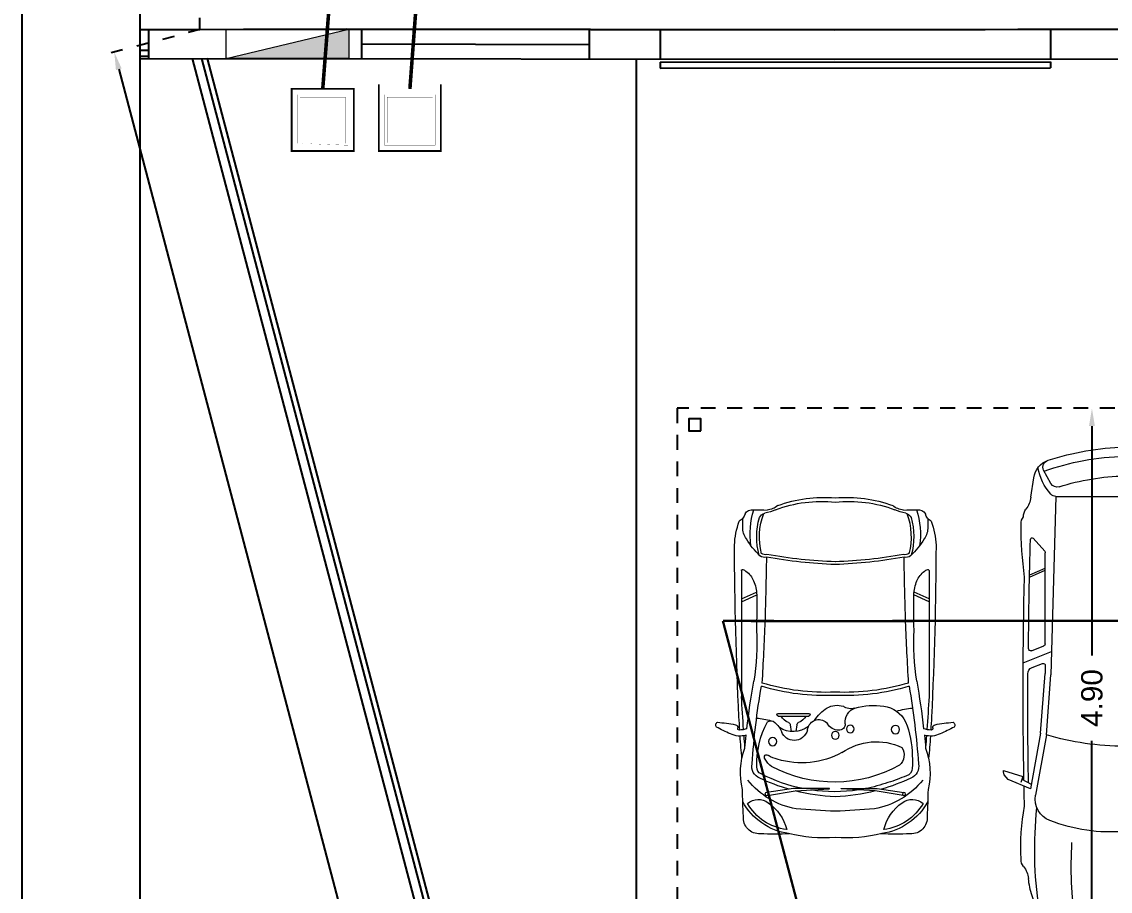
# Model space of a CAD drawing. Header units: millimetres. Extents: x 441061 to 442903, y 4515148 to 4515613.
# Drawn here: x 442479.6 to 442488.8, y 4515541.93 to 4515549.28 of the extents above; entities that cross this region are included whole.
import ezdxf

# ---------------------------------------------------------------- set-up
doc = ezdxf.new("R2010")
doc.units = ezdxf.units.MM
for name, pattern in [('CONTINUA', [0]), ('PUNTOS2', [0.125, 0, -0.125]), ('RAYITAS', [0.375, 0.25, -0.125])]:
    doc.linetypes.add(name, pattern=pattern)
for name, color, linetype in [('01_alzado', 5, 'CONTINUA'), ('01_cotas', 254, 'Continuous'), ('01_implantación', 5, 'Continuous'), ('01_parcela', 7, 'Continuous'), ('01_proyección', 4, 'RAYITAS'), ('01_retranqueo', 250, 'Continuous'), ('01_urb interior', 4, 'Continuous')]:
    doc.layers.add(name, color=color, linetype=linetype)
doc.layers.add('01_cartela', color=6, linetype='Continuous', plot=False)
doc.layers.add('01_muebles_B', color=254, linetype='Continuous', lineweight=5)
doc.layers.add('INGIN SANEAMIENTO ENTERRADO FECALES', color=10, linetype='Continuous', lineweight=25)
doc.styles.add('Estilo1', font='swissel.ttf')
doc.styles.add('ROMANS', font='romans')
doc.dimstyles.new('DECIMAL-50', dxfattribs={"dimtxt": 0.08, "dimasz": 0.15, "dimexe": 0.09, "dimexo": 0, "dimgap": 0.09, "dimtad": 0, "dimzin": 0, "dimdsep": 46, "dimtxsty": 'ROMANS', "dimcen": 0.09, "dimclrt": 6, "dimadec": 0, "dimazin": 0, "dimtfac": 1.38, "dimtix": 1, "dimtofl": 0, "dimtmove": 2, "dimatfit": 3, "dimldrblk": 'OBLIQUE', "dimfxl": 1, "dimtolj": 1, "dimtzin": 0, "dimarcsym": 0})

# ---------------------------------------------------------------- blocks, each defined once
blk = doc.blocks.new('ARQUETA FECALES 1')
at = {"layer": 'INGIN SANEAMIENTO ENTERRADO FECALES'}
for points, const_width in [([(13.52497459296798, 21.28997528222458), (13.52497459296798, 21.82437796702252), (14.05937727776593, 21.82437796702252), (14.05937727776593, 21.28997528222458)], 0.015), ([(13.57436896004929, 21.33936964930589), (13.57436896004929, 21.77498359994122), (14.00998291068462, 21.77498359994122), (14.00998291068462, 21.33936964930589)], 0.0015), ([(13.59679870053582, 21.36179938979242), (13.59679870053582, 21.75255385945469), (13.98755317019809, 21.75255385945469), (13.98755317019809, 21.36179938979242)], 0.0015)]:
    blk.add_lwpolyline(points, close=True, dxfattribs=dict(at, const_width=const_width))
blk = doc.blocks.new('A$C0D711DC8')
at = {"layer": '01_muebles_B', "color": 254}
for p, q in [((10.73309862568885, 9.893555045231096), (9.763504377855043, 9.893555045231096)), ((10.4927282857002, 9.893555045231096), (10.5446303991971, 9.776245223200931)), ((10.51545440083601, 9.893555045231096), (10.56658868928162, 9.777980671222167)), ((9.004129869511871, 9.69349448134244), (9.03830517571032, 9.480058857226368)), ((9.055682839950805, 9.494711669404523), (9.025901987557063, 9.698729433210474)), ((9.03830517571032, 9.480058857226368), (9.05395899685891, 9.218053967399555)), ((9.055682839950805, 9.218053967399555), (9.055682839950805, 9.494711669404523)), ((9.05395899685891, 9.218053967399555), (9.055682839950805, 9.218053967399555)), ((9.03830517571032, 8.865345324410782), (9.05395899685891, 9.127350214237822)), ((9.05395899685891, 9.127350214237822), (9.055682839950805, 9.127350214237822)), ((9.055682839950805, 9.127350214237822), (9.055682839950805, 8.850692512232627)), ((9.613579333402868, 8.734324191719452), (9.613579333402868, 8.97010206943446)), ((9.634362180549488, 8.734324191719452), (9.634362180549488, 8.97010206943446)), ((9.54580544328337, 8.877561119955317), (9.495042836012999, 8.870944830936196)), ((9.004129869511871, 8.65190970029471), (9.03830517571032, 8.865345324410782)), ((9.055682839950805, 8.850692512232627), (9.025901987557063, 8.646674748426676)), ((9.54580544328337, 8.826865141198368), (9.494371927239172, 8.83356887502373)), ((10.4927282857002, 8.451849136406054), (10.5446303991971, 8.569158958436219)), ((10.51545440083601, 8.451849136406054), (10.56658868928162, 8.567423510414983)), ((10.73309862568885, 8.451849136406054), (9.763504377855043, 8.451849136406054))]:
    blk.add_line(p, q, dxfattribs=at)
for centre, radius in [((9.01392994564003, 9.700628550428291), 0.01212173394667422), ((9.510070513989831, 9.634842603541529), 0.0318726398448675), ((9.514492651467208, 9.287958038119996), 0.02973750345931176), ((9.465848304119845, 9.173066335714566), 0.02973750345931176), ((9.417203956774301, 8.69140494403564), 0.0318726398448675), ((9.01392994564003, 8.644775631208859), 0.01212173394667422)]:
    blk.add_circle(centre, radius, dxfattribs=at)
for centre, radius, start, end in [((10.16681233091322, 9.713908704689175), 0.7381561085804637, 149.7434196163803, 158.9846318099837), ((9.544450027678522, 10.06856845127095), 0.02303859511453824, 23.33596329303738, 131.4157267178385), ((8.510340262092996, 10.1467294958918), 1.057519470230978, 348.7130977677238, 356.2570649167097), ((9.619360404097733, 9.904423075705608), 0.1598685687230837, 152.3451970024505, 197.164885298519), ((8.829484397766919, 9.758015398096859), 0.1205515068432954, 83.49286673831337, 184.3810431815846), ((9.185069685845065, 9.461709113691995), 0.4797170003545881, 118.4979022599585, 171.6973534553838), ((9.122248293789653, 5.314840317437984), 4.571477923264049, 90.90163944070095, 93.50025258243083), ((9.177826776627171, 9.35224767870477), 0.5485318077969835, 69.89782606739124, 103.4422918181088), ((9.940188546420814, 2.873534318196107), 7.046701871688977, 93.91150835154146, 95.32116259942829), ((10.97455103347011, -10.42381111711029), 20.35342727347753, 94.26031391792117, 94.50930912447727), ((9.518447512487455, 9.909271183144938), 0.0130882046080333, 69.9500451053228, 178.3297482526802), ((9.77733937588846, 9.927342351933476), 0.2725491835767301, 183.7213729667322, 196.1024587833393), ((9.940188546420814, 2.873534318196107), 7.046701871688977, 92.7044326459009, 93.53611837367394), ((10.97455103347011, -10.42381111711029), 20.35342727347753, 93.4111636107012, 94.1277134989207), ((9.524760019130099, 9.944668964113589), 0.02317479787014236, 265.482351777467, 347.7447146733614), ((10.99505446101421, -17.8733296683497), 27.82033157550277, 90.14029408011129, 92.8584347756666), ((10.69059834539394, 9.893981705369697), 0.05012585078822258, 315.1740455643795, 347.3095534883586), ((10.73155556447045, 9.885393922251069), 0.008305718886154868, 343.0311305195978, 79.2932146744988), ((10.90623668395483, 9.363702994979121), 0.5835826472169042, 69.53203322467628, 87.96753967979632), ((11.05902049947281, 9.742392102693884), 0.141187190356207, 86.84566766440089, 126.6959601760364), ((11.10126191055997, 8.861805831616266), 1.022141025291942, 88.28877896247948, 91.93271061536431), ((11.18547986626754, 9.94831751800325), 0.08417603551056993, 206.7402492912703, 257.6517353094027), ((9.14229030870547, 9.496847419567757), 0.4034249021199607, 119.7278510369946, 173.0139019143485), ((9.502534905686389, 9.367154704244513), 0.6113047456521912, 128.6532481075655, 169.9616689652728), ((8.847121961927314, 9.764008719251251), 0.1263505699580208, 322.6543779433064, 41.16583300047938), ((9.225781069536879, 9.717625143573969), 0.09641953953758775, 77.72537494052025, 158.930211623333), ((8.81872922771936, 3.700911219657883), 6.125867792580855, 80.38184183019031, 85.9978297145498), ((8.75111821049677, 3.271461440272333), 6.624533268560456, 83.79957422622186, 84.67112342988321), ((8.75111821049677, 3.271461440272333), 6.624533268560456, 80.1778025244284, 83.37422864361112), ((10.17452230930894, 11.66025464012455), 1.884332063895291, 261.044870386601, 273.0527598899245), ((10.52902653660522, 10.10951760318699), 0.3336579874215468, 272.7891929881574, 291.8341923010378), ((10.57304693464494, 9.973898189431566), 0.1916346866850677, 294.6988567708309, 323.028316422633), ((11.29012241347982, 9.332420561650451), 0.610931318777838, 121.0895473044002, 136.7387869880916), ((11.01027864571142, 9.20031589815153), 0.6266336036032961, 72.4584777566684, 97.99130114632564), ((11.13542497272783, 9.810236550255468), 0.06439649239285153, 351.2386002173568, 60.14852991960411), ((10.24076292619566, 9.772016572629354), 0.9587281726722744, 355.5053531726886, 1.698160778055166), ((10.94178849269656, 9.629112362359365), 2.235709720944062, 176.931062498159, 182.7066385143859), ((10.50919350649519, 9.105964145519238), 1.517868012384427, 154.7980175395937, 163.8884336847766), ((9.975000729012663, 9.339960012896654), 0.9032345815242883, 155.1761210357464, 164.7349555621862), ((9.210841173500285, 9.706751713758422), 0.0569869622302166, 88.73967271588464, 167.4182409903338), ((9.265369481579455, 9.038325033635601), 0.7273535339702465, 86.56340334686817, 94.20038018524345), ((9.305984909432937, 9.063691116443806), 0.7006858412510574, 67.87568352911659, 89.7559103821469), ((9.472926618396286, 9.516460099793449), 0.2189575501160004, 7.734968419381124, 63.71896441076557), ((9.164917356130445, 9.803477926389633), 0.5111718549414178, 341.8582089363831, 355.8710442708374), ((11.47106191667217, 9.25277423480793), 1.700317577974089, 163.324971946299, 182.6991977184121), ((11.49623064721118, 9.248255137066963), 1.700317577974089, 163.3249719460207, 182.5467574518569), ((12.24636063521712, 53.15941328801159), 43.48838034844107, 266.8641832480777, 267.4857974415562), ((10.45884430352044, 15.40945926154495), 5.633867202553279, 268.1287041275309, 270.8789005418172), ((12.02139674684395, 70.95875066420331), 61.26896735385321, 268.4261827960523, 268.8905661590122), ((10.89416591642976, 9.715226991215559), 0.0606888314116422, 143.7564338116684, 193.2967269133705), ((10.99123542086409, 9.2502478687843), 0.52586492083258, 73.70014490459084, 105.4809697566453), ((10.90311257342682, 9.711270130077992), 0.0495054168541379, 146.1855218188848, 196.1004631831574), ((10.99123542086409, 9.2502478687843), 0.5050820736837438, 69.19253865929507, 104.8598099305487), ((11.11347786141187, 9.698381156918458), 0.06201266807094487, 14.89978316687412, 65.87226543913667), ((11.47252335278927, 9.762156797396301), 0.3029178904594372, 189.0849508006308, 205.7225165241912), ((8.652597282108673, 9.896040172594667), 0.3613243625567343, 284.3027024547908, 324.7224571200269), ((10.14404874276397, 9.165397414574954), 1.03774909379174, 151.1210224514695, 207.6482924607964), ((9.31427527653932, 9.594655477331798), 0.1067867091523755, 57.38414499760867, 137.6523769480233), ((8.957721994288931, 9.487409344890466), 0.4586649961236104, 324.9496302269076, 25.46299132160821), ((14.41652539099005, 9.048288633907987), 3.640462713914659, 169.667085699249, 178.0415252475058), ((14.41652539099005, 9.048288633907987), 3.619679866765823, 169.667085699894, 178.0415252473796), ((11.35155479316882, 9.713193061352285), 0.1558676090075135, 186.0057555667919, 219.1391744690774), ((10.25614085292864, 9.277735275242094), 1.007339280136346, 354.0150093104543, 20.51053710323966), ((10.24967031323604, 9.165749249982127), 1.217850051381485, 160.2256760823103, 168.6391429666274), ((9.184966657654059, 9.470243215945175), 0.51056633963312, 343.3936030716194, 8.524968959663632), ((10.28717974027813, 9.261857280277127), 1.007339280136346, 354.9223575592555, 20.51053710323966), ((9.807534294391644, 9.260613999274028), 1.129975563751873, 166.1566465372391, 184.4621111227285), ((17.64883856731421, 8.764253780185754), 8.776970323687571, 175.3636379960101, 177.3326992626577), ((10.50919350649519, 9.105964145519238), 1.517868012384427, 165.7170134264306, 177.479994523379), ((10.24967031323604, 9.165749249982127), 1.217850051381485, 171.2453208225195, 188.5682495670849), ((9.566372619635786, 9.362489928292916), 0.1144175002502269, 263.903508140827, 340.515481072473), ((9.770556835071602, 9.294642156584814), 0.101056169860993, 164.9008004525875, 216.3287738185079), ((9.904129927811937, 8.9138081633821), 0.649747537879747, 151.4840622144766, 196.6745776574726), ((9.551584519729204, 9.201785967908108), 0.04700755416939823, 86.78466209673805, 183.172359365037), ((9.538234038034261, 9.187540290510697), 0.1581283067945982, 330.3362970860705, 17.3800942999727), ((9.807534294391644, 9.08479018236335), 1.129975563751873, 175.5378888772715, 193.843353462761), ((17.64883856731421, 9.581150401451168), 8.776970323687571, 182.6673007373423, 184.6363620039883), ((10.50919350649519, 9.239440036117685), 1.517868012384427, 182.520005476621, 194.2829865735694), ((9.600031944589773, 9.196844452221967), 0.095411642871949, 178.594607480574, 241.3055346297699), ((11.47106191667217, 9.09262994682922), 1.700317577974089, 177.3008022815879, 196.675028053701), ((11.49623064721118, 9.097149044570187), 1.700317577974089, 177.4532425481431, 196.6750280539793), ((14.41652539099005, 9.297115547729163), 3.640462713914659, 181.9584747524925, 190.3329166039235), ((14.41652539099005, 9.297115547729163), 3.619679866765823, 181.9584747526204, 190.3329143001061), ((10.25614085292864, 9.067668906395056), 1.007339280136346, 339.4894628967588, 5.984990689545695), ((10.28717974027813, 9.083546901360023), 1.007339280136346, 339.4894628967588, 5.077642440744521), ((9.498233321657153, 9.044061681731819), 0.08892602850863543, 349.0142051057908, 50.9794099410578), ((9.423675968986117, 9.264935100823323), 0.2961645113174199, 301.9645335050488, 328.2936787253214), ((9.527979103409507, 8.859194559362322), 0.1010784328607946, 101.4544816049095, 181.9235518207756), ((9.686310136213706, 8.848817530400993), 0.1925429758648469, 142.3154563553103, 213.2169187407837), ((9.491567733700776, 9.054860570994379), 0.0979726984777778, 279.5996932499479, 343.5491644431571), ((9.623970756976178, 8.97010206943446), 0.01039142357440865, 0, 180), ((9.502534905686389, 8.97824947739241), 0.6113047456521912, 190.0383310347272, 231.3467518924345), ((10.24967031323604, 9.165749249982127), 1.217850051381485, 191.3608570333726, 207.484494453445), ((9.543401803091456, 8.90151384764772), 0.02407302743890659, 275.7304094569693, 333.0282701254976), ((9.665225457947145, 8.855059372590176), 0.1064742274423403, 119.0162409323333, 160.5032502464991), ((10.94178849269656, 8.716291819277785), 2.235709720944062, 177.2933614856141, 183.068937501841), ((9.185069685845065, 8.883695067945155), 0.4797170003545881, 188.3026465446162, 241.5020977400416), ((9.14229030870547, 8.848556762069393), 0.4034249021199607, 186.9860980856677, 240.2721489630054), ((8.652597282108673, 8.44936400904271), 0.3613243625567343, 35.2775428799731, 75.6972975450745), ((10.50919350649519, 9.239440036117685), 1.517868012384427, 196.1115663152234, 205.2019824604063), ((9.525474208031937, 8.85350992118697), 0.09854323454525511, 178.6673409419967, 249.1292776187058), ((9.543401803091456, 8.802912413505965), 0.02407302743890659, 26.97172987450385, 84.26959054303079), ((9.665225457947145, 8.849366888563736), 0.1064742274423403, 199.4967497535009, 240.9837590676667), ((9.506886580150876, 8.784507841194454), 0.2323176422444695, 194.2371659203171, 212.2618177447538), ((9.426135331171736, 8.595032668564272), 0.1783665010486341, 39.09298869142385, 68.89295151736333), ((9.53160226106911, 8.676695201128723), 0.04512465364178751, 325.1129743705066, 43.06431423769221), ((9.623970756976178, 8.734324191719452), 0.01039142357440865, 180, 0), ((11.47252335278927, 8.583247384240849), 0.3029178904594372, 154.2774834758103, 170.9150491993692), ((11.35155479316882, 8.632211120284865), 0.1558676090075135, 140.8608255309226, 173.9942444332097), ((8.847121961927314, 8.581395462385899), 0.1263505699580208, 318.8341669995206, 37.34562205670787), ((9.250342150269262, 9.243279851082661), 0.6724803525264416, 267.6900511563593, 298.247760823665), ((9.346137461142916, 8.770204623963764), 0.1489386496726239, 215.4424236636815, 244.8998275800685), ((9.298993957368566, 8.649187899075287), 0.02119425499822369, 220.8304198079477, 310.378920449532), ((9.285104637443055, 8.644563027025015), 0.02992613136469557, 337.3586306526169, 32.17579368877569), ((9.161449270915455, 8.54551384876595), 0.4363750310309004, 2.992380066188274, 17.93808273028101), ((12.24636063521712, -34.81400910637444), 43.48838034844107, 92.51420255844383, 93.13581675192228), ((12.02139674684395, -52.61334648256616), 61.26896735385321, 91.1094338189931, 91.57381720394767), ((10.89416591642976, 8.630177190421591), 0.0606888314116422, 166.7032730866295, 216.2435661883316), ((10.90311257342682, 8.634134051559158), 0.0495054168541379, 163.8995368168426, 213.8144781811152), ((10.99123542086409, 9.095156312852623), 0.5050820736837438, 255.1401900694513, 290.8074613407049), ((11.11347786141187, 8.647023024718465), 0.06201266807094487, 294.1277345608633, 345.1002168331259), ((10.24076292619566, 8.573387609007796), 0.9587281726722744, 358.3018392219449, 4.494646827311449), ((8.829484397766919, 8.587388783540291), 0.1205515068432954, 175.6189568184154, 276.5071332616866), ((9.225781069536879, 8.627779038062954), 0.09641953953758775, 201.069788376667, 282.2746250594798), ((9.215326414850551, 8.619333379330328), 0.04863518182959074, 198.748849186673, 279.3615883018578), ((8.81872922771936, 14.64449296197927), 6.125867792580855, 274.0021702854502, 279.6181581698096), ((8.75111821049677, 15.07394274136482), 6.624533268560456, 276.6257713563889, 279.8221974755716), ((10.17452230930894, 6.685149541512601), 1.884332063895291, 86.94724011007555, 98.95512961339898), ((10.45884430352044, 2.935944920092425), 5.633867202553279, 89.12109945818275, 91.87129587246909), ((10.52902653660522, 8.235886578449936), 0.3336579874215468, 68.16580769896221, 87.2108070118426), ((10.57304693464494, 8.371505992205584), 0.1916346866850677, 36.97168357736699, 65.3011432291691), ((11.29012241347982, 9.012983619986699), 0.610931318777838, 223.2612130119084, 238.9104526955998), ((10.99123542086409, 9.095156312852623), 0.52586492083258, 254.5190302433547, 286.2998550954092), ((11.01027864571142, 9.14508828348562), 0.6266336036032961, 262.0086988536743, 287.5415222433316), ((11.13542497272783, 8.535167631381682), 0.06439649239285153, 299.8514700803959, 8.76139978264321), ((9.122248293789653, 13.03056386419917), 4.571477923264049, 266.4997474175692, 269.0983605592991), ((9.177826776627171, 8.993156502932152), 0.5485318077969835, 256.5577081818912, 290.1021739326088), ((9.940188546420814, 15.47186986344104), 7.046701871688977, 264.6788374005717, 266.0884916484586), ((8.75111821049677, 15.07394274136482), 6.624533268560456, 275.3288765701167, 276.2004257737781), ((10.97455103347011, 28.76921529874744), 20.35342727347753, 265.4906908755227, 265.7396860820788), ((9.619360404097733, 8.440981105931769), 0.1598685687230837, 162.835114701481, 207.6548029975495), ((9.77733937588846, 8.418061829703674), 0.2725491835767301, 163.8975412166607, 176.2786270332678), ((10.97455103347011, 28.76921529874744), 20.35342727347753, 265.8722865010793, 266.5888363892988), ((10.69059834539394, 8.451422476267453), 0.05012585078822258, 12.69044651164139, 44.82595443561237), ((10.73155556447045, 8.460010259386081), 0.008305718886154868, 280.7067853255012, 16.96886948040228), ((11.05902049947281, 8.603012078943266), 0.141187190356207, 233.3040398239636, 273.1543323355991), ((11.10126191055997, 9.483598350020884), 1.022141025291942, 268.0672893846357, 271.7112210375205), ((11.18547986626754, 8.3970866636339), 0.08417603551056993, 102.3482646905973, 153.2597507087297), ((10.16681233091322, 8.631495476947975), 0.7381561085804637, 201.0153681900163, 210.2565803836197), ((9.518447512487455, 8.436132998492212), 0.0130882046080333, 181.6702517473182, 290.0499548946772), ((9.940188546420814, 15.47186986344104), 7.046701871688977, 266.4638816263261, 267.2955673540991), ((9.524760019130099, 8.400735217523561), 0.02317479787014236, 12.25528532663864, 94.51764822253296), ((8.510340262092996, 8.198674685745345), 1.057519470230978, 3.742935083290256, 11.28690223227622), ((10.99505446101421, 36.21873384998707), 27.82033157550277, 267.1415652243334, 269.8597059198887), ((10.90623668395483, 8.981701186658029), 0.5835826472169042, 272.0324603202037, 290.4679667753237), ((9.544450027678522, 8.276835730366201), 0.02303859511453824, 228.5842732821615, 336.6640367069626)]:
    blk.add_arc(centre, radius, start, end, dxfattribs=at)
blk = doc.blocks.new('A$C392252A0')
at = {"layer": '01_muebles_B', "color": 254}
for p, q in [((10.7145771717037, 8.128536763099646), (10.70470166297991, 8.12656266999943)), ((10.70470166297991, 8.12656266999943), (10.75210411174112, 7.979337750849481)), ((10.73827839608521, 8.123601533477995), (10.7145771717037, 8.128536763099646)), ((10.77481778869105, 8.091028994194176), (10.73827839608521, 8.123601533477995)), ((10.8456681209077, 7.920434621596314), (10.77481778869105, 8.091028994194176)), ((9.876228995160545, 7.976165693467692), (9.791307283142942, 7.758118144659193)), ((10.75210411174112, 7.979337750849481), (10.79753145703717, 7.995324514851745)), ((10.77274128509407, 7.986600372468956), (10.80947338630676, 7.913941673022919)), ((8.604949643827695, 7.917348454456715), (8.455166988132532, 7.893347453639535)), ((9.019339886840953, 7.811230667613017), (8.91951469938931, 7.900000962349623)), ((9.201232840164721, 7.925985021183351), (9.148948545350777, 7.806760767878586)), ((9.218919480213572, 7.927753685188236), (9.165859560070658, 7.806760767878586)), ((9.78428205645605, 7.91138120255664), (9.74792460598428, 7.81802871627815)), ((9.913279449795937, 7.907811656810964), (9.88237094878923, 7.828450057498685)), ((10.4180736753583, 7.843728747776822), (10.8456681209077, 7.920434621596314)), ((10.43045432339341, 7.798209698411256), (10.89424350354011, 7.881408520804143)), ((8.4993810611154, 7.762875190936029), (8.397032181851955, 7.820296668207675)), ((9.731443779742676, 7.806760767878586), (9.03109297203946, 7.806760767878586)), ((9.897622441543263, 7.806760767878586), (9.958221034153667, 7.808355467683896)), ((10.4180736753583, 7.843728747776822), (9.958221034153667, 7.808355467683896)), ((10.43045432339341, 7.798209698411256), (9.970601682185134, 7.762836418318557)), ((8.59852300500961, 7.726000943047666), (9.970601682185134, 7.762836418318557)), ((8.59852300500961, 7.724736562264525), (8.59852300500961, 7.201049045506124)), ((8.838656719213304, 7.203482651509376), (8.536983098566907, 7.200425376787962)), ((8.536983098566907, 7.200425376787962), (8.536983098566907, 7.193302496876413)), ((8.838656719213304, 7.190245222154772), (8.536983098566907, 7.193302496876413)), ((8.59852300500961, 6.668991311399623), (8.59852300500961, 7.192678828158023)), ((8.4993810611154, 6.630852682728346), (8.397032181851955, 6.573431205456473)), ((8.59852300500961, 6.667726930616709), (9.970601682185134, 6.630891455345591)), ((9.876228995160545, 6.417562180196455), (9.791307283142942, 6.635609729004727)), ((10.43045432339341, 6.595518175252892), (9.970601682185134, 6.630891455345591)), ((9.019339886840953, 6.58249720605113), (8.91951469938931, 6.493726911314525)), ((9.731443779742676, 6.586967105785789), (9.03109297203946, 6.586967105785789)), ((9.201232840164721, 6.467742852480569), (9.148948545350777, 6.586967105785789)), ((9.218919480213572, 6.465974188475911), (9.165859560070658, 6.586967105785789)), ((9.78428205645605, 6.482346671107734), (9.74792460598428, 6.575699157385998)), ((9.913279449795937, 6.485916216853184), (9.88237094878923, 6.565277816165235)), ((9.897622441543263, 6.586967105785789), (9.958221034153667, 6.585372405980024)), ((10.4180736753583, 6.549999125887325), (9.958221034153667, 6.585372405980024)), ((10.4180736753583, 6.549999125887325), (10.8456681209077, 6.473293252067833)), ((10.43045432339341, 6.595518175252892), (10.89424350354011, 6.512319352859777)), ((8.604949643827695, 6.476379419207433), (8.455166988132532, 6.500380420024385)), ((10.77274128509407, 6.407127501194964), (10.80947338630676, 6.479786200641229)), ((10.8456681209077, 6.473293252067833), (10.77481778869105, 6.302698879470199)), ((10.70470166297991, 6.26716520366449), (10.75210411174112, 6.414390122814439)), ((10.75210411174112, 6.414390122814439), (10.79753145703717, 6.398403358812402)), ((10.77481778869105, 6.302698879470199), (10.73827839608521, 6.270126340185925)), ((10.7145771717037, 6.265191110564274), (10.70470166297991, 6.26716520366449)), ((10.73827839608521, 6.270126340185925), (10.7145771717037, 6.265191110564274))]:
    blk.add_line(p, q, dxfattribs=at)
for centre, radius, start, end in [((8.586494424027023, 8.093249359728134), 0.1768664004644932, 275.9894615540967, 308.6870734892734), ((8.75079723420049, 7.888071080748887), 0.0859900995429298, 87.47388308832457, 128.6870734892734), ((8.808336764848264, 7.906856201553865), 0.0859900995429298, 87.47388308832457, 128.6870734892734), ((8.808778930847893, 4.809420196847441), 3.183344302481048, 82.59746227581041, 89.93974372582599), ((10.09882982252157, -28.50807750410354), 36.48492226698406, 88.92882274088832, 91.38194175308166), ((10.09882982252157, -28.50807750410354), 36.48492226698406, 88.61805824691834, 88.8591669639751), ((11.29960480007094, 6.178317546772405), 1.816478734048497, 87.28862518303956, 100.1741688152282), ((11.38932288019669, 7.906856201553865), 0.0859900995429298, 51.3129265107266, 92.52611691167542), ((11.55362569037015, 8.112034480533111), 0.1768664004644932, 231.3129265107266, 264.0105384459033), ((8.47426980078626, 7.732679516083635), 0.1617995785219057, 96.7804218916208, 161.7197419934186), ((8.294854911307539, 7.436245573539054), 0.4352006105039644, 49.01960060703433, 78.88406577015647), ((8.928932147223804, 7.908037884770465), 0.01238064803251452, 91.7936642075549, 220.4776967150527), ((10.02181573013468, -29.5764562156121), 37.51280318333238, 90.38815908444452, 91.6700615620346), ((9.767801230212626, 7.917799894203426), 0.01768664004644932, 338.7208678947812, 90.38815908444452), ((9.962721928528026, 7.888555581870833), 0.05305992013934796, 90.21426079475702, 158.720867894763), ((10.09882982252157, -28.50807750410354), 36.44994749797834, 88.89972263979087, 90.21426079475702), ((10.92547293468442, 7.707321053582291), 0.1768664004644932, 21.05323204604053, 100.1700784186909), ((11.31273271840973, 4.914369679055199), 2.973693275539301, 81.2805506421204, 96.1736972801214), ((11.46689247594395, 7.285360450152666), 0.654345126759498, 72.05312579381969, 84.01053844587732), ((11.61935636859516, 7.711228013117761), 0.2026914293127616, 22.79943690895577, 75.96292158172567), ((10.21643353248646, 7.154978466241346), 1.997248465604157, 161.6597781348288, 178.7983284620295), ((10.2418976513286, 7.15820174554915), 1.951909709216239, 160.2980276872219, 178.865047266298), ((8.374793588578086, 7.76879093290836), 0.05610165594342478, 66.64679761482168, 164.8738046147659), ((9.03109297203946, 7.824447407924936), 0.01768664004644932, 228.3546654378, 270), ((9.731443779742676, 7.824447407924936), 0.01768664004644932, 270, 338.7208678947629), ((9.89720369240922, 7.822673235016737), 0.0159179760418044, 158.720867894763, 271.5074357587636), ((8.430095334140333, 7.19686393683196), 2.088792189485662, 0, 16.73177224806859), ((10.26211541009388, 7.19686393683196), 1.654016677200986, 0, 21.00600231334928), ((10.27637015246864, 7.152059091004276), 1.836209551069617, 162.6109087666219, 178.6018026225706), ((8.473419293331517, 7.7166005570773), 0.05305992013934796, 342.7058410331699, 60.7059756037858), ((8.545463084870335, 7.724736562264525), 0.05305992013934796, 0, 49.01960060703433), ((9.873641887959366, 7.302439317791141), 1.303932401561858, 355.3558539379363, 21.05323204604053), ((11.43724338530365, 4.633211518509825), 2.973693275539301, 81.58633084103792, 93.45595761085141), ((10.21643353248646, 7.238749407422574), 1.997248465604157, 181.2016715379705, 198.3402218651712), ((10.2418976513286, 7.235526128114998), 1.951909709216239, 181.1349527337004, 199.7019723127781), ((10.27637015246864, 7.241668782659644), 1.836209551069617, 181.3981973774294, 197.3890912333782), ((8.838656719213304, 7.19686393683196), 0.02672029303262211, 193.7602793203733, 166.2397206796284), ((8.838656719213304, 7.19686393683196), 0.006618714677325627, 270, 90), ((8.430095334140333, 7.19686393683196), 2.088792189485662, 343.2682277519315, 0), ((9.873641887959366, 7.091288555873234), 1.303932401561858, 338.9467679539595, 4.644146062063694), ((10.26211541009388, 7.19686393683196), 1.654016677200986, 338.9939976866507, 0), ((11.43724338530365, 9.760516355154323), 2.973693275539301, 266.5440423891486, 278.4136691589621), ((8.473419293331517, 6.677127316586848), 0.05305992013934796, 299.2940243962142, 17.29415896683014), ((8.47426980078626, 6.661048357580739), 0.1617995785219057, 198.2802580065814, 263.2195781083792), ((8.374793588578086, 6.624936940755788), 0.05610165594342478, 195.1261953852341, 293.3532023851783), ((8.294854911307539, 6.957482300125093), 0.4352006105039644, 281.1159342298436, 310.9803993929657), ((8.545463084870335, 6.668991311399623), 0.05305992013934796, 310.9803993929657, 0), ((10.92547293468442, 6.686406820081856), 0.1768664004644932, 259.8299215813091, 338.9467679539595), ((9.03109297203946, 6.569280465739212), 0.01768664004644932, 90, 131.6453345622), ((9.731443779742676, 6.569280465739212), 0.01768664004644932, 21.27913210523705, 90), ((9.89720369240922, 6.571054638647183), 0.0159179760418044, 88.49256424123644, 201.279132105237), ((11.31273271840973, 9.479358194608722), 2.973693275539301, 263.8263027198786, 278.7194493578796), ((11.61935636859516, 6.682499860546386), 0.2026914293127616, 284.0370784182743, 337.2005630910458), ((8.586494424027023, 6.300478513935786), 0.1768664004644932, 51.3129265107266, 84.01053844587732), ((8.928932147223804, 6.485689988893455), 0.01238064803251452, 139.5223032849473, 268.2063357924451), ((10.02181573013468, 43.97018408927602), 37.51280318333238, 268.3299384379654, 269.6118409155555), ((9.767801230212626, 6.475927979460948), 0.01768664004644932, 269.6118409155555, 21.27913210521884), ((9.962721928528026, 6.505172291793315), 0.05305992013934796, 201.279132105237, 269.785739205243), ((10.09882982252157, 42.90180537776769), 36.44994749797834, 269.785739205243, 271.1002773602092), ((11.55362569037015, 6.281693393131036), 0.1768664004644932, 95.98946155409678, 128.6870734892734), ((11.46689247594395, 7.108367423511481), 0.654345126759498, 275.9894615540967, 287.9468742061803), ((8.75079723420049, 6.505656792915033), 0.0859900995429298, 231.3129265107266, 272.5261169116754), ((8.808336764848264, 6.486871672110283), 0.0859900995429298, 231.3129265107266, 272.5261169116754), ((8.808778930847893, 9.584307676816707), 3.183344302481048, 270.060256274174, 277.4025377241896), ((10.09882982252157, 42.90180537776769), 36.48492226698406, 268.6180582469183, 271.0711772591117), ((10.09882982252157, 42.90180537776769), 36.48492226698406, 271.1408330358946, 271.3819417530817), ((11.29960480007094, 8.215410326891742), 1.816478734048497, 259.8258311847718, 272.7113748169604), ((11.38932288019669, 6.486871672110283), 0.0859900995429298, 267.4738830883246, 308.6870734892734)]:
    blk.add_arc(centre, radius, start, end, dxfattribs=at)
blk = doc.blocks.new('*D180')
at = {"layer": '01_cotas', "color": 0, "linetype": 'PUNTOS2', "lineweight": -2, "transparency": 16777216}
for p, q in [((442481.1007654024, 4515549.211217837), (442481.1003919563, 4515550.025757032)), ((442499.384750643, 4515549.219600595), (442499.3843771969, 4515550.034139789))]:
    blk.add_line(p, q, dxfattribs=at)
at = {"layer": '01_cotas', "color": 0, "lineweight": -2, "transparency": 16777216}
for p, q in [((442481.2504332033, 4515549.935825812), (442489.8080648302, 4515549.939749275)), ((442499.2344184754, 4515549.944071027), (442490.6767868485, 4515549.940147563))]:
    blk.add_line(p, q, dxfattribs=at)
at = {"layer": '01_cotas', "color": 0, "transparency": 16777216}
for points in [[(442481.2504217414, 4515549.960825809), (442481.2504446652, 4515549.910825814), (442481.100433219, 4515549.935757041)], [(442499.2344070135, 4515549.969071024), (442499.2344299373, 4515549.919071029), (442499.3844184597, 4515549.944139798)]]:
    blk.add_solid(points, dxfattribs=at)
at = {"layer": '01_cotas', "color": 7, "transparency": 16777216, "insert": (442490.2424258394, 4515549.939948419), "char_height": 0.18, "attachment_point": 5, "rotation": 0.026268702798923536, "style": 'Estilo1'}
blk.add_mtext('\\A1;18.28', dxfattribs=at)
blk = doc.blocks.new('*D188')
at = {"layer": '01_cotas', "color": 0, "linetype": 'PUNTOS2', "lineweight": -2, "transparency": 16777216}
for p, q in [((442481.1007654022, 4515549.211217838), (442480.2912841786, 4515548.997651662)), ((442486.381093984, 4515529.197155172), (442485.5716127604, 4515528.983588995))]:
    blk.add_line(p, q, dxfattribs=at)
at = {"layer": '01_cotas', "color": 0, "lineweight": -2, "transparency": 16777216}
for p, q in [((442480.4165717342, 4515548.875573701), (442482.9059723783, 4515539.439982767)), ((442485.620369758, 4515529.151585291), (442483.1309691137, 4515538.587176225))]:
    blk.add_line(p, q, dxfattribs=at)
at = {"layer": '01_cotas', "color": 0, "transparency": 16777216}
for points in [[(442480.4407445889, 4515548.881951247), (442480.3923988799, 4515548.869196154), (442480.3783064552, 4515549.020610829)], [(442485.6445426126, 4515529.157962837), (442485.5961969036, 4515529.145207744), (442485.658635037, 4515529.006548163)]]:
    blk.add_solid(points, dxfattribs=at)
at = {"layer": '01_cotas', "color": 7, "transparency": 16777216, "insert": (442483.0184707451, 4515539.013579496), "char_height": 0.18, "attachment_point": 5, "rotation": 284.77962090111384, "style": 'Estilo1'}
blk.add_mtext('\\A1;20.70', dxfattribs=at)
blk = doc.blocks.new('*D199')
at = {"layer": '01_cotas', "color": 0, "linetype": 'PUNTOS2', "lineweight": -2, "transparency": 16777216}
for p, q in [((442490.6347521266, 4515546.009685366), (442488.5519826487, 4515546.009685366)), ((442490.6347521273, 4515541.109685369), (442488.5519826487, 4515541.109685369))]:
    blk.add_line(p, q, dxfattribs=at)
at = {"layer": '01_cotas', "color": 0, "lineweight": -2, "transparency": 16777216}
for p, q in [((442488.6419826488, 4515545.859685366), (442488.6419826488, 4515543.92102411)), ((442488.6419826488, 4515541.259685369), (442488.6419826488, 4515543.198346626))]:
    blk.add_line(p, q, dxfattribs=at)
at = {"layer": '01_cotas', "color": 0, "transparency": 16777216}
for points in [[(442488.6169826487, 4515545.859685366), (442488.6669826488, 4515545.859685366), (442488.6419826488, 4515546.009685366)], [(442488.6169826487, 4515541.259685369), (442488.6669826488, 4515541.259685369), (442488.6419826488, 4515541.109685369)]]:
    blk.add_solid(points, dxfattribs=at)
at = {"layer": '01_cotas', "color": 7, "transparency": 16777216, "insert": (442488.6419826481, 4515543.559685368), "char_height": 0.18, "attachment_point": 5, "rotation": 90, "style": 'Estilo1'}
blk.add_mtext('\\A1;4.90', dxfattribs=at)

msp = doc.modelspace()

# ---------------------------------------------------------------- hatches: boundary and pattern name
at = {"layer": '01_muebles_B'}
h = msp.add_hatch(color=256, dxfattribs=at)
h.dxf.hatch_style = 1
h.paths.add_polyline_path([(442481.3231288786, 4515548.967675545), (442482.3612280847, 4515549.216219319), (442482.3608793509, 4515548.966219558)])

# ---------------------------------------------------------------- linework, layer by layer
at = {"layer": '01_alzado', "elevation": -5.307373365237567e-07}
msp.add_lwpolyline([(442480.5963704538, 4515554.517438839), (442517.3627229516, 4515554.517438839), (442517.3627229516, 4515523.829441849), (442480.5963704538, 4515523.829441849)], close=True, dxfattribs=at)
at = {"layer": '01_cartela', "color": 3, "elevation": -5.307373365237567e-07}
msp.add_lwpolyline([(442479.5963704538, 4515555.517438839), (442479.5963704538, 4515512.447390814), (442540.8723465742, 4515512.447390814), (442540.8723465742, 4515555.517438839)], close=True, dxfattribs=at)
at = {"layer": '01_implantación', "linetype": 'Continuous'}
for p, q in [((442480.5963704538, 4515549.209177893, -5.307373365237567e-07), (442481.1007654024, 4515549.211217836, -5.307373365237567e-07)), ((442480.6706066306, 4515548.964819855, -5.307373365237567e-07), (442480.6696171663, 4515549.209474127, -5.307373365237567e-07)), ((442481.1007654052, 4515549.211217824, -5.307373365237567e-07), (442482.3435599168, 4515549.216244106, -5.307373365237567e-07)), ((442482.3435599168, 4515549.216244106, -5.307373365237567e-07), (442486.4667115679, 4515549.210459235, -5.307373365237567e-07)), ((442482.4706135218, 4515548.966755922, -5.307373365237567e-07), (442482.4696024451, 4515549.216753875, -5.307373365237567e-07)), ((442484.3916205275, 4515549.213082858, 152.3328284083485), (442484.3919975888, 4515548.957399343, -5.307382460190408e-07)), ((442484.9916224217, 4515549.212241043, 151.3041158732183), (442484.9919969365, 4515548.958284174, -5.307382460189522e-07)), ((442486.4667115679, 4515549.210459235, -5.307373365237567e-07), (442492.6654299414, 4515549.219600603, -5.307373365237567e-07)), ((442488.291624669, 4515549.213150477, 148.9465084328316), (442488.2919933482, 4515548.963150741, -5.307382460185378e-07)), ((442480.5963704538, 4515548.964357697, -5.307373365237567e-07), (442481.1649608409, 4515548.967897461, -5.307373365237567e-07)), ((442481.1649608409, 4515548.967897461, -5.307373365237567e-07), (442486.4667205275, 4515548.960458967, -5.307373365237567e-07)), ((442486.3810939842, 4515529.197155171, -5.307373365237567e-07), (442481.1649608414, 4515548.967897462, -5.307373365237567e-07)), ((442486.4667205298, 4515548.960458975, -5.307373365237567e-07), (442492.6656142815, 4515548.969600604, -5.307373365237567e-07))]:
    msp.add_line(p, q, dxfattribs=at)
at = {"layer": '01_implantación', "linetype": 'Continuous', "elevation": -5.307373365237567e-07}
msp.add_lwpolyline([(442485.3347514914, 4515545.819687148), (442485.3347515091, 4515545.919687148), (442485.2347515095, 4515545.919687167), (442485.2347514916, 4515545.819687166)], close=True, dxfattribs=at)
at = {"layer": '01_muebles_B', "elevation": -5.307373365237567e-07}
for points in [[(442481.3234718372, 4515549.212118526), (442482.3612301066, 4515549.216219327), (442482.3608793509, 4515548.966219558), (442481.3231288786, 4515548.967675545)], [(442481.3231288786, 4515548.967675545), (442482.3612280847, 4515549.216219319), (442482.3608793509, 4515548.966219558)]]:
    msp.add_lwpolyline(points, close=True, dxfattribs=at)
at = {"layer": '01_parcela', "linetype": 'Continuous', "elevation": -5.307373365237567e-07}
msp.add_lwpolyline([(442517.3627229516, 4515549.236564617), (442514.5143554138, 4515549.218758469), (442510.3515640311, 4515549.195393871), (442504.2644740832, 4515549.219600606), (442492.6654299414, 4515549.219600603), (442486.4667115712, 4515549.210459244), (442482.3435599201, 4515549.216244117), (442480.5963704538, 4515549.209177892)], dxfattribs=at)
at = {"layer": '01_proyección', "color": 120, "linetype": 'RAYITAS', "ltscale": 0.5}
for p, q in [((442490.6347521232, 4515546.009685365, -5.307373365237567e-07), (442485.1347521229, 4515546.009685363, -5.307373365237567e-07)), ((442485.1347521229, 4515546.009685363, -5.307373365237567e-07), (442485.1347521243, 4515541.109685364, -5.307373365236546e-07))]:
    msp.add_line(p, q, dxfattribs=at)
at = {"layer": '01_retranqueo', "color": 170, "const_width": 0.02, "elevation": -5.307373365237567e-07}
for points in [[(442511.9928946782, 4515544.204527848), (442510.3556539584, 4515544.195338069), (442504.2545322888, 4515544.219600604), (442492.6691167338, 4515544.219600604), (442486.4668908094, 4515544.210454072), (442485.5224257382, 4515544.211779177)], [(442488.6914205777, 4515532.200318086), (442485.5224257382, 4515544.211779177)]]:
    msp.add_lwpolyline(points, dxfattribs=at)
at = {"layer": '01_urb interior'}
msp.add_line((442482.4701092893, 4515549.091432032, -9.80022139657188), (442484.3918083999, 4515549.085687504, 71.91419440325565), dxfattribs=at)
at = {"layer": '01_urb interior', "color": 2}
for p, q in [((442480.5963704538, 4515549.036767675, -5.307373365237567e-07), (442480.6703686411, 4515549.03714765, -5.307373365237567e-07)), ((442480.5963704538, 4515548.986767017, -5.307373365237567e-07), (442480.6706253835, 4515548.98714831, -5.307373365237567e-07)), ((442484.7919971554, 4515541.109685362, -5.307373365236482e-07), (442484.7919971542, 4515548.957989232, -5.307382460190005e-07)), ((442484.9919380697, 4515548.935324493, 75.68889528039652), (442488.2919374711, 4515548.938150666, 74.47325395104667)), ((442484.9919380697, 4515548.935324495, 75.65205767124002), (442484.9919808907, 4515548.885324514, 75.65205767124002)), ((442484.991980891, 4515548.885324514, 75.68889528039652), (442488.2919802919, 4515548.888150684, 74.47325395104667)), ((442488.2919374711, 4515548.938150666, 74.47325395104667), (442488.2919802926, 4515548.888150684, 74.47325395105884))]:
    msp.add_line(p, q, dxfattribs=at)
at = {"layer": '01_urb interior', "color": 2, "elevation": -5.307373365237567e-07}
for points in [[(442481.0376290153, 4515548.967104754), (442486.2863973558, 4515529.072665074), (442486.4687152435, 4515529.072409277), (442492.6815618596, 4515529.08157147), (442499.44734302, 4515529.081571472), (442504.2257107575, 4515529.081571472), (442510.369319824, 4515529.057139975), (442514.6414508782, 4515529.081122347), (442515.0965527096, 4515529.083967322), (442517.3627229516, 4515529.09813395)], [(442481.1150681688, 4515548.967586854), (442486.3441977585, 4515529.147584052), (442486.4687125555, 4515529.147409355), (442492.6815065572, 4515529.156571469), (442499.4473430198, 4515529.15657147), (442504.2258598839, 4515529.156571471), (442510.3692584394, 4515529.132140812), (442514.6410298587, 4515529.156121164), (442515.0960838692, 4515529.158965857), (442517.3627229516, 4515529.173135416)]]:
    msp.add_lwpolyline(points, dxfattribs=at)
at = {"layer": 'INGIN SANEAMIENTO ENTERRADO FECALES', "color": 170, "linetype": 'CONTINUA', "ltscale": 10, "const_width": 0.03, "elevation": 838.8919994692626}
msp.add_lwpolyline([(442482.488623736, 4515553.201579767), (442482.1403457227, 4515548.710062345)], dxfattribs=at)
at = {"layer": 'INGIN SANEAMIENTO ENTERRADO FECALES', "linetype": 'CONTINUA', "ltscale": 10, "const_width": 0.03, "elevation": -5.307373365237567e-07}
msp.add_lwpolyline([(442482.8770268629, 4515548.710062342), (442483.1262609581, 4515552.039246206)], dxfattribs=at)
at = {"layer": 'INGIN SANEAMIENTO ENTERRADO FECALES', "color": 170, "elevation": -5.307373365237567e-07}
for points, const_width in [([(442482.4028457229, 4515548.185062344), (442481.8778457225, 4515548.185062344), (442481.8778457227, 4515548.710062345), (442482.4028457226, 4515548.710062345)], 0.01473607866131034), ([(442482.3543204376, 4515548.233587629), (442481.9263710082, 4515548.23358763), (442481.9263710079, 4515548.66153706), (442482.3543204376, 4515548.66153706)], 0.001473607866131034), ([(442482.3322853425, 4515548.255622724), (442481.9484061026, 4515548.255622723), (442481.9484061028, 4515548.639501966), (442482.332285343, 4515548.639501966)], 0.001473607866131034)]:
    msp.add_lwpolyline(points, close=True, dxfattribs=dict(at, const_width=const_width))

# ---------------------------------------------------------------- block references
at = {"layer": '01_muebles_B', "xscale": -1.1, "yscale": 1.1, "zscale": 1.1}
for name, p, rotation in [('A$C392252A0', (442496.8347752471, 4515554.722845535, -5.307373365237567e-07), 90.00000005564493), ('A$C0D711DC8', (442476.3823765607, 4515532.832691004, -5.307373365237567e-07), 270.0000000556449)]:
    msp.add_blockref(name, p, dxfattribs=dict(at, rotation=rotation))
at = {"layer": 'INGIN SANEAMIENTO ENTERRADO FECALES', "xscale": 0.982405244087356, "yscale": 0.982405244087356, "zscale": 0.982405244087356, "rotation": 90.00000001728436}
msp.add_blockref('ARQUETA FECALES 1', (442504.0549102307, 4515534.898056381, -5.307373365237567e-07), dxfattribs=at)

# ---------------------------------------------------------------- dimensions: what is measured, and where the dimension line sits
at = {"layer": '01_cotas', "color": 251}
for p1, p2, distance, picture, middle in [((442499.384750643, 4515549.219600594, -5.307373365237567e-07), (442481.1007654024, 4515549.211217836, -5.307373365237567e-07), -0.7245392815809095, '*D180', (442490.2424258394, 4515549.939948419)), ((442481.1007654024, 4515549.211217837), (442486.3810939842, 4515529.197155171, -5.307373365237567e-07), -0.7471800064432147, '*D188', (442483.0184707451, 4515539.013579496))]:
    dim = msp.add_aligned_dim(p1=p1, p2=p2, distance=distance, dimstyle='DECIMAL-50', override={"dimtxt": 0.18, "dimtxsty": 'Estilo1', "dimsah": 1, "dimclrt": 7, "dimfxl": 0.09, "dimarcsym": 2}, dxfattribs=at)
    dim.commit()
    dim.dimension.update_dxf_attribs({"geometry": picture, "text_midpoint": middle})
dim = msp.add_linear_dim(base=(442488.6419826488, 4515546.009685366), p1=(442490.6347521273, 4515541.109685369, -5.307373365237567e-07), p2=(442490.6347521266, 4515546.009685366, -5.307373365237567e-07), angle=90, dimstyle='DECIMAL-50', override={"dimtxt": 0.18, "dimtxsty": 'Estilo1', "dimsah": 1, "dimclrt": 7, "dimfxl": 0.09, "dimarcsym": 2}, dxfattribs=at)
dim.commit()
dim.dimension.update_dxf_attribs({"geometry": '*D199', "text_midpoint": (442488.6419826481, 4515543.559685368)})

doc.saveas('drawing.dxf')
